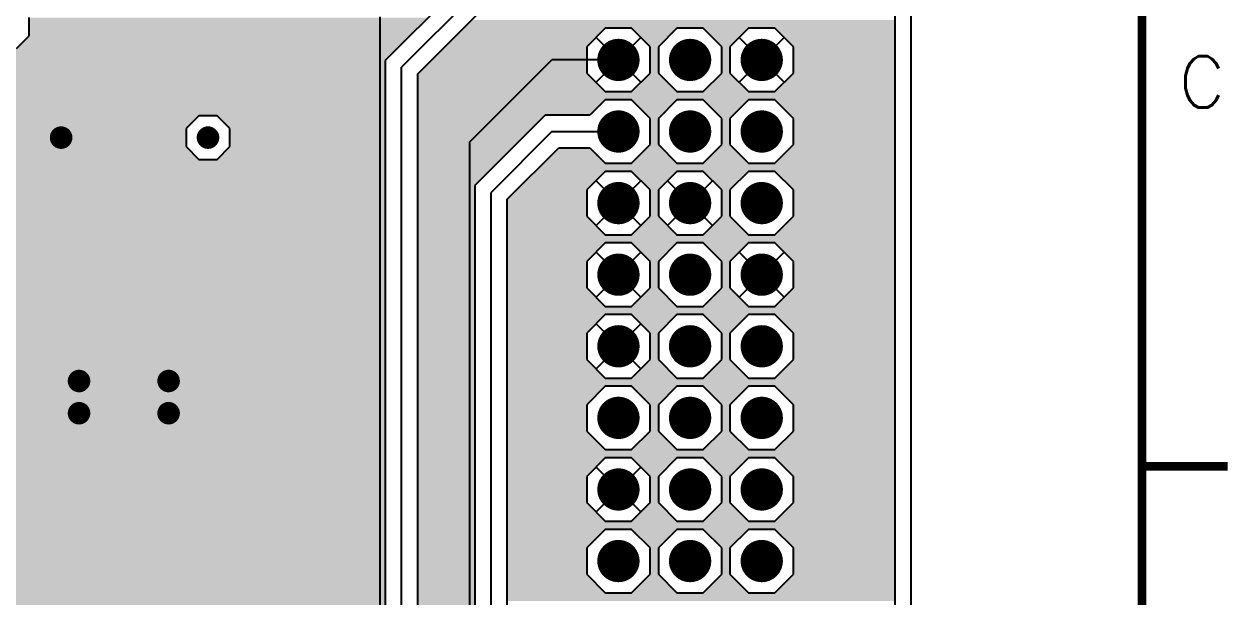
# Model space of a CAD drawing. Extents: x 295 to 953, y 10 to 290.
# Drawn here: x 816.6 to 887.2, y 142.4 to 175.9 of the extents above; entities that cross this region are included whole.
import ezdxf
from ezdxf.enums import TextEntityAlignment as Align

# ---------------------------------------------------------------- set-up
doc = ezdxf.new("R2010")
doc.units = 0
doc.header["$LTSCALE"] = 5
doc.header["$MEASUREMENT"] = 0
doc.layers.get('0').update_dxf_attribs({"linetype": 'CONTINUOUS', "lineweight": 25})
for name, color, linetype in [('L1-TOP_GBR', 7, 'CONTINUOUS'), ('문자', 4, 'CONTINUOUS'), ('테두리', 3, 'CONTINUOUS')]:
    doc.layers.add(name, color=color, linetype=linetype)
doc.styles.get("Standard").update_dxf_attribs({"font": 'simplex.shx'})

# ---------------------------------------------------------------- blocks, each defined once
blk = doc.blocks.new('C')
at = {"layer": '테두리'}
blk.add_line((405, 285), (405, 15), dxfattribs=at)
at = {"layer": '테두리', "const_width": 0.5}
for points in [[(15, 285), (15, 15), (405, 15), (405, 285), (15, 285)], [(410, 150), (405, 150)]]:
    blk.add_lwpolyline(points, dxfattribs=at)
at = {"layer": '문자'}
blk.add_text('C', height=3, dxfattribs=at).set_placement((408.5, 172.5), align=Align.MIDDLE)

msp = doc.modelspace()

# ---------------------------------------------------------------- linework, layer by layer
for points, const_width in [([(850.732, 173.786, 1), (851.969, 173.786, 1)], 1.238), ([(854.923, 173.786, 1), (856.16, 173.786, 1)], 1.238), ([(859.114, 173.786, 1), (860.351, 173.786, 1)], 1.238), ([(850.732, 169.595, 1), (851.969, 169.595, 1)], 1.238), ([(854.923, 169.595, 1), (856.16, 169.595, 1)], 1.238), ([(859.114, 169.595, 1), (860.351, 169.595, 1)], 1.238), ([(818.425, 169.239, 1), (819.085, 169.239, 1)], 0.66), ([(827.016, 169.239, 1), (827.676, 169.239, 1)], 0.66), ([(850.732, 165.405, 1), (851.969, 165.405, 1)], 1.238), ([(854.923, 165.405, 1), (856.16, 165.405, 1)], 1.238), ([(859.114, 165.405, 1), (860.351, 165.405, 1)], 1.238), ([(850.732, 161.214, 1), (851.969, 161.214, 1)], 1.238), ([(854.923, 161.214, 1), (856.16, 161.214, 1)], 1.238), ([(859.114, 161.214, 1), (860.351, 161.214, 1)], 1.238), ([(850.732, 157.023, 1), (851.969, 157.023, 1)], 1.238), ([(854.923, 157.023, 1), (856.16, 157.023, 1)], 1.238), ([(859.114, 157.023, 1), (860.351, 157.023, 1)], 1.238), ([(819.473, 154.99, 1), (820.133, 154.99, 1)], 0.66), ([(824.711, 154.99, 1), (825.371, 154.99, 1)], 0.66), ([(850.732, 152.832, 1), (851.969, 152.832, 1)], 1.238), ([(854.923, 152.832, 1), (856.16, 152.832, 1)], 1.238), ([(859.114, 152.832, 1), (860.351, 152.832, 1)], 1.238), ([(819.473, 153.104, 1), (820.133, 153.104, 1)], 0.66), ([(824.711, 153.104, 1), (825.371, 153.104, 1)], 0.66), ([(850.732, 148.641, 1), (851.969, 148.641, 1)], 1.238), ([(854.923, 148.641, 1), (856.16, 148.641, 1)], 1.238), ([(859.114, 148.641, 1), (860.351, 148.641, 1)], 1.238), ([(850.732, 144.45, 1), (851.969, 144.45, 1)], 1.238), ([(854.923, 144.45, 1), (856.16, 144.45, 1)], 1.238), ([(859.114, 144.45, 1), (860.351, 144.45, 1)], 1.238)]:
    msp.add_lwpolyline(points, format="xyb", close=True, dxfattribs=dict(const_width=const_width))
at = {"layer": 'L1-TOP_GBR'}
for p, q in [((868.478, 88.3), (868.478, 246.7)), ((868.478, 88.3), (868.478, 246.7)), ((867.529, 100.726), (867.529, 234.274)), ((847.07, 183.117), (837.713, 173.76)), ((847.463, 182.168), (838.662, 173.367)), ((839.611, 172.975), (847.856, 181.22)), ((816.89, 175.206), (816.89, 176.265)), ((837.405, 176.301), (837.405, 139.693)), ((816.141, 174.456), (816.89, 175.206)), ((850.582, 175.643), (849.494, 174.555)), ((852.119, 175.643), (850.582, 175.643)), ((853.207, 174.555), (852.119, 175.643)), ((854.773, 175.643), (853.685, 174.555)), ((856.31, 175.643), (854.773, 175.643)), ((857.398, 174.555), (856.31, 175.643)), ((858.964, 175.643), (857.876, 174.555)), ((860.501, 175.643), (858.964, 175.643)), ((861.589, 174.555), (860.501, 175.643)), ((849.494, 174.555), (849.494, 173.018)), ((851.351, 173.786), (850.039, 175.1)), ((851.351, 173.786), (852.664, 175.1)), ((853.207, 173.018), (853.207, 174.555)), ((853.685, 174.555), (853.685, 173.018)), ((857.398, 173.018), (857.398, 174.555)), ((857.876, 174.555), (857.876, 173.018)), ((859.733, 173.786), (858.421, 175.1)), ((859.733, 173.786), (861.046, 175.1)), ((861.589, 173.018), (861.589, 174.555)), ((842.644, 168.967), (847.463, 173.786)), ((851.351, 173.786), (847.463, 173.786)), ((851.351, 173.786), (850.039, 172.475)), ((851.351, 173.786), (852.664, 172.475)), ((859.733, 173.786), (858.421, 172.475)), ((859.733, 173.786), (861.046, 172.475)), ((837.713, 173.76), (837.713, 139.457)), ((838.662, 139.064), (838.662, 173.367)), ((839.611, 138.671), (839.611, 172.975)), ((849.494, 173.018), (850.582, 171.93)), ((852.119, 171.93), (853.207, 173.018)), ((853.685, 173.018), (854.773, 171.93)), ((856.31, 171.93), (857.398, 173.018)), ((857.876, 173.018), (858.964, 171.93)), ((860.501, 171.93), (861.589, 173.018)), ((850.582, 171.93), (852.119, 171.93)), ((854.773, 171.93), (856.31, 171.93)), ((858.964, 171.93), (860.501, 171.93)), ((850.582, 171.452), (849.674, 170.544)), ((852.119, 171.452), (850.582, 171.452)), ((853.207, 170.364), (852.119, 171.452)), ((854.773, 171.452), (853.685, 170.364)), ((856.31, 171.452), (854.773, 171.452)), ((857.398, 170.364), (856.31, 171.452)), ((858.964, 171.452), (857.876, 170.364)), ((860.501, 171.452), (858.964, 171.452)), ((861.589, 170.364), (860.501, 171.452)), ((826.817, 170.518), (826.068, 169.769)), ((827.876, 170.518), (826.817, 170.518)), ((828.625, 169.769), (827.876, 170.518)), ((847.07, 170.544), (842.952, 166.426)), ((849.674, 170.544), (847.07, 170.544)), ((853.207, 168.827), (853.207, 170.364)), ((853.685, 170.364), (853.685, 168.827)), ((857.398, 168.827), (857.398, 170.364)), ((857.876, 170.364), (857.876, 168.827)), ((861.589, 168.827), (861.589, 170.364)), ((826.068, 169.769), (826.068, 168.709)), ((828.625, 168.709), (828.625, 169.769)), ((847.463, 169.595), (843.901, 166.033)), ((847.463, 169.595), (851.351, 169.595)), ((842.644, 168.967), (842.644, 140.112)), ((852.119, 167.739), (853.207, 168.827)), ((853.685, 168.827), (854.773, 167.739)), ((856.31, 167.739), (857.398, 168.827)), ((857.876, 168.827), (858.964, 167.739)), ((860.501, 167.739), (861.589, 168.827)), ((826.068, 168.709), (826.817, 167.96)), ((827.876, 167.96), (828.625, 168.709)), ((844.85, 165.64), (847.856, 168.647)), ((847.856, 168.647), (849.674, 168.647)), ((849.674, 168.647), (850.582, 167.739)), ((826.817, 167.96), (827.876, 167.96)), ((850.582, 167.739), (852.119, 167.739)), ((854.773, 167.739), (856.31, 167.739)), ((858.964, 167.739), (860.501, 167.739)), ((850.582, 167.261), (849.494, 166.173)), ((851.351, 165.405), (850.039, 166.718)), ((852.119, 167.261), (850.582, 167.261)), ((851.351, 165.405), (852.664, 166.718)), ((853.207, 166.173), (852.119, 167.261)), ((854.773, 167.261), (853.685, 166.173)), ((855.542, 165.405), (854.23, 166.718)), ((856.31, 167.261), (854.773, 167.261)), ((855.542, 165.405), (856.855, 166.718)), ((857.398, 166.173), (856.31, 167.261)), ((858.964, 167.261), (857.876, 166.173)), ((860.501, 167.261), (858.964, 167.261)), ((861.589, 166.173), (860.501, 167.261)), ((842.952, 166.426), (842.952, 139.876)), ((843.901, 139.483), (843.901, 166.033)), ((849.494, 166.173), (849.494, 164.636)), ((853.207, 164.636), (853.207, 166.173)), ((853.685, 166.173), (853.685, 164.636)), ((857.398, 164.636), (857.398, 166.173)), ((857.876, 166.173), (857.876, 164.636)), ((861.589, 164.636), (861.589, 166.173)), ((844.85, 139.09), (844.85, 165.64)), ((851.351, 165.405), (850.039, 164.093)), ((851.351, 165.405), (852.664, 164.093)), ((855.542, 165.405), (854.23, 164.093)), ((855.542, 165.405), (856.855, 164.093)), ((849.494, 164.636), (850.582, 163.548)), ((852.119, 163.548), (853.207, 164.636)), ((853.685, 164.636), (854.773, 163.548)), ((856.31, 163.548), (857.398, 164.636)), ((857.876, 164.636), (858.964, 163.548)), ((860.501, 163.548), (861.589, 164.636)), ((850.582, 163.548), (852.119, 163.548)), ((854.773, 163.548), (856.31, 163.548)), ((858.964, 163.548), (860.501, 163.548)), ((850.582, 163.07), (849.494, 161.982)), ((851.351, 161.214), (850.039, 162.527)), ((852.119, 163.07), (850.582, 163.07)), ((851.351, 161.214), (852.664, 162.527)), ((853.207, 161.982), (852.119, 163.07)), ((854.773, 163.07), (853.685, 161.982)), ((856.31, 163.07), (854.773, 163.07)), ((857.398, 161.982), (856.31, 163.07)), ((858.964, 163.07), (857.876, 161.982)), ((859.733, 161.214), (858.421, 162.527)), ((860.501, 163.07), (858.964, 163.07)), ((859.733, 161.214), (861.046, 162.527)), ((861.589, 161.982), (860.501, 163.07)), ((849.494, 161.982), (849.494, 160.445)), ((853.207, 160.445), (853.207, 161.982)), ((853.685, 161.982), (853.685, 160.445)), ((857.398, 160.445), (857.398, 161.982)), ((857.876, 161.982), (857.876, 160.445)), ((861.589, 160.445), (861.589, 161.982)), ((851.351, 161.214), (850.039, 159.902)), ((851.351, 161.214), (852.664, 159.902)), ((859.733, 161.214), (858.421, 159.902)), ((859.733, 161.214), (861.046, 159.902)), ((849.494, 160.445), (850.582, 159.357)), ((852.119, 159.357), (853.207, 160.445)), ((853.685, 160.445), (854.773, 159.357)), ((856.31, 159.357), (857.398, 160.445)), ((857.876, 160.445), (858.964, 159.357)), ((860.501, 159.357), (861.589, 160.445)), ((850.582, 159.357), (852.119, 159.357)), ((854.773, 159.357), (856.31, 159.357)), ((858.964, 159.357), (860.501, 159.357)), ((850.582, 158.879), (849.494, 157.791)), ((851.351, 157.023), (850.039, 158.336)), ((852.119, 158.879), (850.582, 158.879)), ((851.351, 157.023), (852.664, 158.336)), ((853.207, 157.791), (852.119, 158.879)), ((854.773, 158.879), (853.685, 157.791)), ((856.31, 158.879), (854.773, 158.879)), ((857.398, 157.791), (856.31, 158.879)), ((858.964, 158.879), (857.876, 157.791)), ((860.501, 158.879), (858.964, 158.879)), ((861.589, 157.791), (860.501, 158.879)), ((849.494, 157.791), (849.494, 156.254)), ((853.207, 156.254), (853.207, 157.791)), ((853.685, 157.791), (853.685, 156.254)), ((857.398, 156.254), (857.398, 157.791)), ((857.876, 157.791), (857.876, 156.254)), ((861.589, 156.254), (861.589, 157.791)), ((851.351, 157.023), (850.039, 155.711)), ((851.351, 157.023), (852.664, 155.711)), ((849.494, 156.254), (850.582, 155.166)), ((852.119, 155.166), (853.207, 156.254)), ((853.685, 156.254), (854.773, 155.166)), ((856.31, 155.166), (857.398, 156.254)), ((857.876, 156.254), (858.964, 155.166)), ((860.501, 155.166), (861.589, 156.254)), ((850.582, 155.166), (852.119, 155.166)), ((854.773, 155.166), (856.31, 155.166)), ((858.964, 155.166), (860.501, 155.166)), ((850.582, 154.688), (849.494, 153.6)), ((852.119, 154.688), (850.582, 154.688)), ((853.207, 153.6), (852.119, 154.688)), ((854.773, 154.688), (853.685, 153.6)), ((856.31, 154.688), (854.773, 154.688)), ((857.398, 153.6), (856.31, 154.688)), ((858.964, 154.688), (857.876, 153.6)), ((860.501, 154.688), (858.964, 154.688)), ((861.589, 153.6), (860.501, 154.688)), ((849.494, 153.6), (849.494, 152.063)), ((853.207, 152.063), (853.207, 153.6)), ((853.685, 153.6), (853.685, 152.063)), ((857.398, 152.063), (857.398, 153.6)), ((857.876, 153.6), (857.876, 152.063)), ((861.589, 152.063), (861.589, 153.6)), ((849.494, 152.063), (850.582, 150.975)), ((852.119, 150.975), (853.207, 152.063)), ((853.685, 152.063), (854.773, 150.975)), ((856.31, 150.975), (857.398, 152.063)), ((857.876, 152.063), (858.964, 150.975)), ((860.501, 150.975), (861.589, 152.063)), ((850.582, 150.497), (849.494, 149.409)), ((850.582, 150.975), (852.119, 150.975)), ((852.119, 150.497), (850.582, 150.497)), ((853.207, 149.409), (852.119, 150.497)), ((854.773, 150.497), (853.685, 149.409)), ((854.773, 150.975), (856.31, 150.975)), ((856.31, 150.497), (854.773, 150.497)), ((857.398, 149.409), (856.31, 150.497)), ((858.964, 150.497), (857.876, 149.409)), ((858.964, 150.975), (860.501, 150.975)), ((860.501, 150.497), (858.964, 150.497)), ((861.589, 149.409), (860.501, 150.497)), ((851.351, 148.641), (850.039, 149.954)), ((851.351, 148.641), (852.664, 149.954)), ((849.494, 149.409), (849.494, 147.872)), ((853.207, 147.872), (853.207, 149.409)), ((853.685, 149.409), (853.685, 147.872)), ((857.398, 147.872), (857.398, 149.409)), ((857.876, 149.409), (857.876, 147.872)), ((861.589, 147.872), (861.589, 149.409)), ((851.351, 148.641), (850.039, 147.329)), ((851.351, 148.641), (852.664, 147.329)), ((849.494, 147.872), (850.582, 146.784)), ((852.119, 146.784), (853.207, 147.872)), ((853.685, 147.872), (854.773, 146.784)), ((856.31, 146.784), (857.398, 147.872)), ((857.876, 147.872), (858.964, 146.784)), ((860.501, 146.784), (861.589, 147.872)), ((850.582, 146.306), (849.494, 145.218)), ((850.582, 146.784), (852.119, 146.784)), ((852.119, 146.306), (850.582, 146.306)), ((853.207, 145.218), (852.119, 146.306)), ((854.773, 146.306), (853.685, 145.218)), ((854.773, 146.784), (856.31, 146.784)), ((856.31, 146.306), (854.773, 146.306)), ((857.398, 145.218), (856.31, 146.306)), ((858.964, 146.306), (857.876, 145.218)), ((858.964, 146.784), (860.501, 146.784)), ((860.501, 146.306), (858.964, 146.306)), ((861.589, 145.218), (860.501, 146.306)), ((849.494, 145.218), (849.494, 143.681)), ((853.207, 143.681), (853.207, 145.218)), ((853.685, 145.218), (853.685, 143.681)), ((857.398, 143.681), (857.398, 145.218)), ((857.876, 145.218), (857.876, 143.681)), ((861.589, 143.681), (861.589, 145.218)), ((849.494, 143.681), (850.582, 142.593)), ((852.119, 142.593), (853.207, 143.681)), ((853.685, 143.681), (854.773, 142.593)), ((856.31, 142.593), (857.398, 143.681)), ((857.876, 143.681), (858.964, 142.593)), ((860.501, 142.593), (861.589, 143.681)), ((850.582, 142.593), (852.119, 142.593)), ((854.773, 142.593), (856.31, 142.593)), ((858.964, 142.593), (860.501, 142.593))]:
    msp.add_line(p, q, dxfattribs=at)
for points in [[(816.89, 175.206), (816.89, 176.265), (839.159, 175.206), (840.218, 176.265)], [(842.279, 175.643), (842.757, 176.121), (867.529, 175.643), (867.529, 176.121)], [(816.141, 174.456), (816.89, 175.206), (838.41, 174.456), (839.159, 175.206)], [(841.191, 174.555), (842.279, 175.643), (849.494, 174.555), (850.582, 175.643)], [(842.279, 175.643), (842.279, 175.643), (850.582, 175.643), (852.119, 175.643)], [(853.207, 174.555), (852.119, 175.643), (853.685, 174.555), (854.773, 175.643)], [(852.119, 175.643), (852.119, 175.643), (854.773, 175.643), (856.31, 175.643)], [(857.398, 174.555), (856.31, 175.643), (857.876, 174.555), (858.964, 175.643)], [(856.31, 175.643), (856.31, 175.643), (858.964, 175.643), (860.501, 175.643)], [(861.589, 174.555), (860.501, 175.643), (867.529, 174.555), (867.529, 175.643)], [(839.654, 173.018), (841.191, 174.555), (849.494, 173.018), (849.494, 174.555)], [(853.207, 173.018), (853.207, 174.555), (853.685, 173.018), (853.685, 174.555)], [(857.398, 173.018), (857.398, 174.555), (857.876, 173.018), (857.876, 174.555)], [(861.589, 173.018), (861.589, 174.555), (867.529, 173.018), (867.529, 174.555)], [(809.185, 173.76), (809.881, 174.456), (837.713, 173.76), (838.41, 174.456)], [(777.794, 170.518), (777.794, 173.549), (837.713, 170.518), (837.713, 173.549)], [(808.974, 173.549), (809.185, 173.76), (837.713, 173.549), (837.713, 173.76)], [(839.611, 172.975), (839.654, 173.018), (849.537, 172.975), (849.494, 173.018)], [(839.611, 171.93), (839.611, 172.975), (850.582, 171.93), (849.537, 172.975)], [(852.12, 171.93), (853.207, 173.018), (854.773, 171.93), (853.685, 173.018)], [(856.311, 171.93), (857.398, 173.018), (858.964, 171.93), (857.876, 173.018)], [(860.502, 171.93), (861.589, 173.018), (867.529, 171.93), (867.529, 173.018)], [(839.611, 171.452), (839.611, 171.93), (867.529, 171.452), (867.529, 171.93)], [(839.611, 171.93), (839.611, 171.93), (852.12, 171.93), (850.582, 171.93)], [(852.12, 171.93), (852.12, 171.93), (856.311, 171.93), (854.773, 171.93)], [(856.311, 171.93), (856.311, 171.93), (860.502, 171.93), (858.964, 171.93)], [(839.611, 170.544), (839.611, 171.452), (849.674, 170.544), (850.582, 171.452)], [(839.611, 171.452), (839.611, 171.452), (850.582, 171.452), (852.119, 171.452)], [(853.207, 170.364), (852.119, 171.452), (853.685, 170.364), (854.773, 171.452)], [(852.119, 171.452), (852.119, 171.452), (854.773, 171.452), (856.31, 171.452)], [(857.398, 170.364), (856.31, 171.452), (857.876, 170.364), (858.964, 171.452)], [(856.31, 171.452), (856.31, 171.452), (858.964, 171.452), (860.501, 171.452)], [(861.589, 170.364), (860.501, 171.452), (867.529, 170.364), (867.529, 171.452)], [(777.794, 169.769), (777.794, 170.518), (826.068, 169.769), (826.817, 170.518)], [(777.794, 170.518), (777.794, 170.518), (826.817, 170.518), (827.876, 170.518)], [(828.625, 169.769), (827.876, 170.518), (837.713, 169.769), (837.713, 170.518)], [(839.611, 166.426), (839.611, 170.544), (842.952, 166.426), (847.07, 170.544)], [(839.611, 170.544), (839.611, 170.544), (847.07, 170.544), (849.674, 170.544)], [(853.207, 168.827), (853.207, 170.364), (853.685, 168.827), (853.685, 170.364)], [(857.398, 168.827), (857.398, 170.364), (857.876, 168.827), (857.876, 170.364)], [(861.589, 168.827), (861.589, 170.364), (867.529, 168.827), (867.529, 170.364)], [(777.794, 168.709), (777.794, 169.769), (826.068, 168.709), (826.068, 169.769)], [(828.625, 168.709), (828.625, 169.769), (837.713, 168.709), (837.713, 169.769)], [(852.12, 167.739), (853.207, 168.827), (854.773, 167.739), (853.685, 168.827)], [(856.311, 167.739), (857.398, 168.827), (858.964, 167.739), (857.876, 168.827)], [(860.502, 167.739), (861.589, 168.827), (867.529, 167.739), (867.529, 168.827)], [(777.794, 167.96), (777.794, 168.709), (826.817, 167.96), (826.068, 168.709)], [(827.876, 167.96), (828.625, 168.709), (837.713, 167.96), (837.713, 168.709)], [(846.948, 167.739), (847.856, 168.647), (850.582, 167.739), (849.674, 168.647)], [(847.856, 168.647), (847.856, 168.647), (849.674, 168.647), (847.856, 168.647)], [(777.794, 164.212), (777.794, 167.96), (837.713, 164.212), (837.713, 167.96)], [(846.47, 167.261), (846.948, 167.739), (867.529, 167.261), (867.529, 167.739)], [(846.948, 167.739), (846.948, 167.739), (852.12, 167.739), (850.582, 167.739)], [(852.12, 167.739), (852.12, 167.739), (856.311, 167.739), (854.773, 167.739)], [(856.311, 167.739), (856.311, 167.739), (860.502, 167.739), (858.964, 167.739)], [(845.382, 166.173), (846.47, 167.261), (849.494, 166.173), (850.582, 167.261)], [(846.47, 167.261), (846.47, 167.261), (850.582, 167.261), (852.119, 167.261)], [(853.207, 166.173), (852.119, 167.261), (853.685, 166.173), (854.773, 167.261)], [(852.119, 167.261), (852.119, 167.261), (854.773, 167.261), (856.31, 167.261)], [(857.398, 166.173), (856.31, 167.261), (857.876, 166.173), (858.964, 167.261)], [(856.31, 167.261), (856.31, 167.261), (858.964, 167.261), (860.501, 167.261)], [(861.589, 166.173), (860.501, 167.261), (867.529, 166.173), (867.529, 167.261)], [(839.611, 139.876), (839.611, 166.426), (842.952, 139.876), (842.952, 166.426)], [(844.85, 165.64), (845.382, 166.173), (849.494, 165.64), (849.494, 166.173)], [(853.207, 164.636), (853.207, 166.173), (853.685, 164.636), (853.685, 166.173)], [(857.398, 164.636), (857.398, 166.173), (857.876, 164.636), (857.876, 166.173)], [(861.589, 164.636), (861.589, 166.173), (867.529, 164.636), (867.529, 166.173)], [(844.85, 164.636), (844.85, 165.64), (849.494, 164.636), (849.494, 165.64)], [(844.85, 163.548), (844.85, 164.636), (850.582, 163.548), (849.494, 164.636)], [(852.12, 163.548), (853.207, 164.636), (854.773, 163.548), (853.685, 164.636)], [(856.311, 163.548), (857.398, 164.636), (858.964, 163.548), (857.876, 164.636)], [(860.502, 163.548), (861.589, 164.636), (867.529, 163.548), (867.529, 164.636)], [(784.39, 162.738), (782.917, 164.212), (837.713, 162.738), (837.713, 164.212)], [(844.85, 163.07), (844.85, 163.548), (867.529, 163.07), (867.529, 163.548)], [(844.85, 163.548), (844.85, 163.548), (852.12, 163.548), (850.582, 163.548)], [(852.12, 163.548), (852.12, 163.548), (856.311, 163.548), (854.773, 163.548)], [(856.311, 163.548), (856.311, 163.548), (860.502, 163.548), (858.964, 163.548)], [(784.39, 160.652), (784.39, 162.738), (837.713, 160.652), (837.713, 162.738)], [(844.85, 161.982), (844.85, 163.07), (849.494, 161.982), (850.582, 163.07)], [(844.85, 163.07), (844.85, 163.07), (850.582, 163.07), (852.119, 163.07)], [(853.207, 161.982), (852.119, 163.07), (853.685, 161.982), (854.773, 163.07)], [(852.119, 163.07), (852.119, 163.07), (854.773, 163.07), (856.31, 163.07)], [(857.398, 161.982), (856.31, 163.07), (857.876, 161.982), (858.964, 163.07)], [(856.31, 163.07), (856.31, 163.07), (858.964, 163.07), (860.501, 163.07)], [(861.589, 161.982), (860.501, 163.07), (867.529, 161.982), (867.529, 163.07)], [(844.85, 160.445), (844.85, 161.982), (849.494, 160.445), (849.494, 161.982)], [(853.207, 160.445), (853.207, 161.982), (853.685, 160.445), (853.685, 161.982)], [(857.398, 160.445), (857.398, 161.982), (857.876, 160.445), (857.876, 161.982)], [(861.589, 160.445), (861.589, 161.982), (867.529, 160.445), (867.529, 161.982)], [(782.917, 159.179), (784.39, 160.652), (837.713, 159.179), (837.713, 160.652)], [(844.85, 159.357), (844.85, 160.445), (850.582, 159.357), (849.494, 160.445)], [(852.12, 159.357), (853.207, 160.445), (854.773, 159.357), (853.685, 160.445)], [(856.311, 159.357), (857.398, 160.445), (858.964, 159.357), (857.876, 160.445)], [(860.502, 159.357), (861.589, 160.445), (867.529, 159.357), (867.529, 160.445)], [(777.794, 145.143), (777.794, 159.179), (837.713, 145.143), (837.713, 159.179)], [(844.85, 158.879), (844.85, 159.357), (867.529, 158.879), (867.529, 159.357)], [(844.85, 159.357), (844.85, 159.357), (852.12, 159.357), (850.582, 159.357)], [(852.12, 159.357), (852.12, 159.357), (856.311, 159.357), (854.773, 159.357)], [(856.311, 159.357), (856.311, 159.357), (860.502, 159.357), (858.964, 159.357)], [(844.85, 157.791), (844.85, 158.879), (849.494, 157.791), (850.582, 158.879)], [(844.85, 158.879), (844.85, 158.879), (850.582, 158.879), (852.119, 158.879)], [(853.207, 157.791), (852.119, 158.879), (853.685, 157.791), (854.773, 158.879)], [(852.119, 158.879), (852.119, 158.879), (854.773, 158.879), (856.31, 158.879)], [(857.398, 157.791), (856.31, 158.879), (857.876, 157.791), (858.964, 158.879)], [(856.31, 158.879), (856.31, 158.879), (858.964, 158.879), (860.501, 158.879)], [(861.589, 157.791), (860.501, 158.879), (867.529, 157.791), (867.529, 158.879)], [(844.85, 156.254), (844.85, 157.791), (849.494, 156.254), (849.494, 157.791)], [(853.207, 156.254), (853.207, 157.791), (853.685, 156.254), (853.685, 157.791)], [(857.398, 156.254), (857.398, 157.791), (857.876, 156.254), (857.876, 157.791)], [(861.589, 156.254), (861.589, 157.791), (867.529, 156.254), (867.529, 157.791)], [(844.85, 155.166), (844.85, 156.254), (850.582, 155.166), (849.494, 156.254)], [(852.12, 155.166), (853.207, 156.254), (854.773, 155.166), (853.685, 156.254)], [(856.311, 155.166), (857.398, 156.254), (858.964, 155.166), (857.876, 156.254)], [(860.502, 155.166), (861.589, 156.254), (867.529, 155.166), (867.529, 156.254)], [(844.85, 154.688), (844.85, 155.166), (867.529, 154.688), (867.529, 155.166)], [(844.85, 155.166), (844.85, 155.166), (852.12, 155.166), (850.582, 155.166)], [(852.12, 155.166), (852.12, 155.166), (856.311, 155.166), (854.773, 155.166)], [(856.311, 155.166), (856.311, 155.166), (860.502, 155.166), (858.964, 155.166)], [(844.85, 153.6), (844.85, 154.688), (849.494, 153.6), (850.582, 154.688)], [(844.85, 154.688), (844.85, 154.688), (850.582, 154.688), (852.119, 154.688)], [(853.207, 153.6), (852.119, 154.688), (853.685, 153.6), (854.773, 154.688)], [(852.119, 154.688), (852.119, 154.688), (854.773, 154.688), (856.31, 154.688)], [(857.398, 153.6), (856.31, 154.688), (857.876, 153.6), (858.964, 154.688)], [(856.31, 154.688), (856.31, 154.688), (858.964, 154.688), (860.501, 154.688)], [(861.589, 153.6), (860.501, 154.688), (867.529, 153.6), (867.529, 154.688)], [(844.85, 152.063), (844.85, 153.6), (849.494, 152.063), (849.494, 153.6)], [(853.207, 152.063), (853.207, 153.6), (853.685, 152.063), (853.685, 153.6)], [(857.398, 152.063), (857.398, 153.6), (857.876, 152.063), (857.876, 153.6)], [(861.589, 152.063), (861.589, 153.6), (867.529, 152.063), (867.529, 153.6)], [(844.85, 150.975), (844.85, 152.063), (850.582, 150.975), (849.494, 152.063)], [(852.12, 150.975), (853.207, 152.063), (854.773, 150.975), (853.685, 152.063)], [(856.311, 150.975), (857.398, 152.063), (858.964, 150.975), (857.876, 152.063)], [(860.502, 150.975), (861.589, 152.063), (867.529, 150.975), (867.529, 152.063)], [(844.85, 150.497), (844.85, 150.975), (867.529, 150.497), (867.529, 150.975)], [(844.85, 150.975), (844.85, 150.975), (852.12, 150.975), (850.582, 150.975)], [(844.85, 149.409), (844.85, 150.497), (849.494, 149.409), (850.582, 150.497)], [(844.85, 150.497), (844.85, 150.497), (850.582, 150.497), (852.119, 150.497)], [(853.207, 149.409), (852.119, 150.497), (853.685, 149.409), (854.773, 150.497)], [(852.119, 150.497), (852.119, 150.497), (854.773, 150.497), (856.31, 150.497)], [(852.12, 150.975), (852.12, 150.975), (856.311, 150.975), (854.773, 150.975)], [(857.398, 149.409), (856.31, 150.497), (857.876, 149.409), (858.964, 150.497)], [(856.31, 150.497), (856.31, 150.497), (858.964, 150.497), (860.501, 150.497)], [(856.311, 150.975), (856.311, 150.975), (860.502, 150.975), (858.964, 150.975)], [(861.589, 149.409), (860.501, 150.497), (867.529, 149.409), (867.529, 150.497)], [(844.85, 147.872), (844.85, 149.409), (849.494, 147.872), (849.494, 149.409)], [(853.207, 147.872), (853.207, 149.409), (853.685, 147.872), (853.685, 149.409)], [(857.398, 147.872), (857.398, 149.409), (857.876, 147.872), (857.876, 149.409)], [(861.589, 147.872), (861.589, 149.409), (867.529, 147.872), (867.529, 149.409)], [(844.85, 146.784), (844.85, 147.872), (850.582, 146.784), (849.494, 147.872)], [(852.12, 146.784), (853.207, 147.872), (854.773, 146.784), (853.685, 147.872)], [(856.311, 146.784), (857.398, 147.872), (858.964, 146.784), (857.876, 147.872)], [(860.502, 146.784), (861.589, 147.872), (867.529, 146.784), (867.529, 147.872)], [(844.85, 146.306), (844.85, 146.784), (867.529, 146.306), (867.529, 146.784)], [(844.85, 146.784), (844.85, 146.784), (852.12, 146.784), (850.582, 146.784)], [(844.85, 145.218), (844.85, 146.306), (849.494, 145.218), (850.582, 146.306)], [(844.85, 146.306), (844.85, 146.306), (850.582, 146.306), (852.119, 146.306)], [(853.207, 145.218), (852.119, 146.306), (853.685, 145.218), (854.773, 146.306)], [(852.119, 146.306), (852.119, 146.306), (854.773, 146.306), (856.31, 146.306)], [(852.12, 146.784), (852.12, 146.784), (856.311, 146.784), (854.773, 146.784)], [(857.398, 145.218), (856.31, 146.306), (857.876, 145.218), (858.964, 146.306)], [(856.31, 146.306), (856.31, 146.306), (858.964, 146.306), (860.501, 146.306)], [(856.311, 146.784), (856.311, 146.784), (860.502, 146.784), (858.964, 146.784)], [(861.589, 145.218), (860.501, 146.306), (867.529, 145.218), (867.529, 146.306)], [(784.39, 143.669), (782.917, 145.143), (837.713, 143.669), (837.713, 145.143)], [(844.85, 143.681), (844.85, 145.218), (849.494, 143.681), (849.494, 145.218)], [(853.207, 143.681), (853.207, 145.218), (853.685, 143.681), (853.685, 145.218)], [(857.398, 143.681), (857.398, 145.218), (857.876, 143.681), (857.876, 145.218)], [(861.589, 143.681), (861.589, 145.218), (867.529, 143.681), (867.529, 145.218)], [(784.39, 141.583), (784.39, 143.669), (837.713, 141.583), (837.713, 143.669)], [(844.85, 142.593), (844.85, 143.681), (850.582, 142.593), (849.494, 143.681)], [(852.12, 142.593), (853.207, 143.681), (854.773, 142.593), (853.685, 143.681)], [(856.311, 142.593), (857.398, 143.681), (858.964, 142.593), (857.876, 143.681)], [(860.502, 142.593), (861.589, 143.681), (867.529, 142.593), (867.529, 143.681)], [(844.85, 142.115), (844.85, 142.593), (867.529, 142.115), (867.529, 142.593)], [(844.85, 142.593), (844.85, 142.593), (852.12, 142.593), (850.582, 142.593)], [(852.12, 142.593), (852.12, 142.593), (856.311, 142.593), (854.773, 142.593)], [(856.311, 142.593), (856.311, 142.593), (860.502, 142.593), (858.964, 142.593)]]:
    msp.add_solid(points, dxfattribs=at)

# ---------------------------------------------------------------- block references
msp.add_blockref('C', (476.978, 0))

doc.saveas('drawing.dxf')
